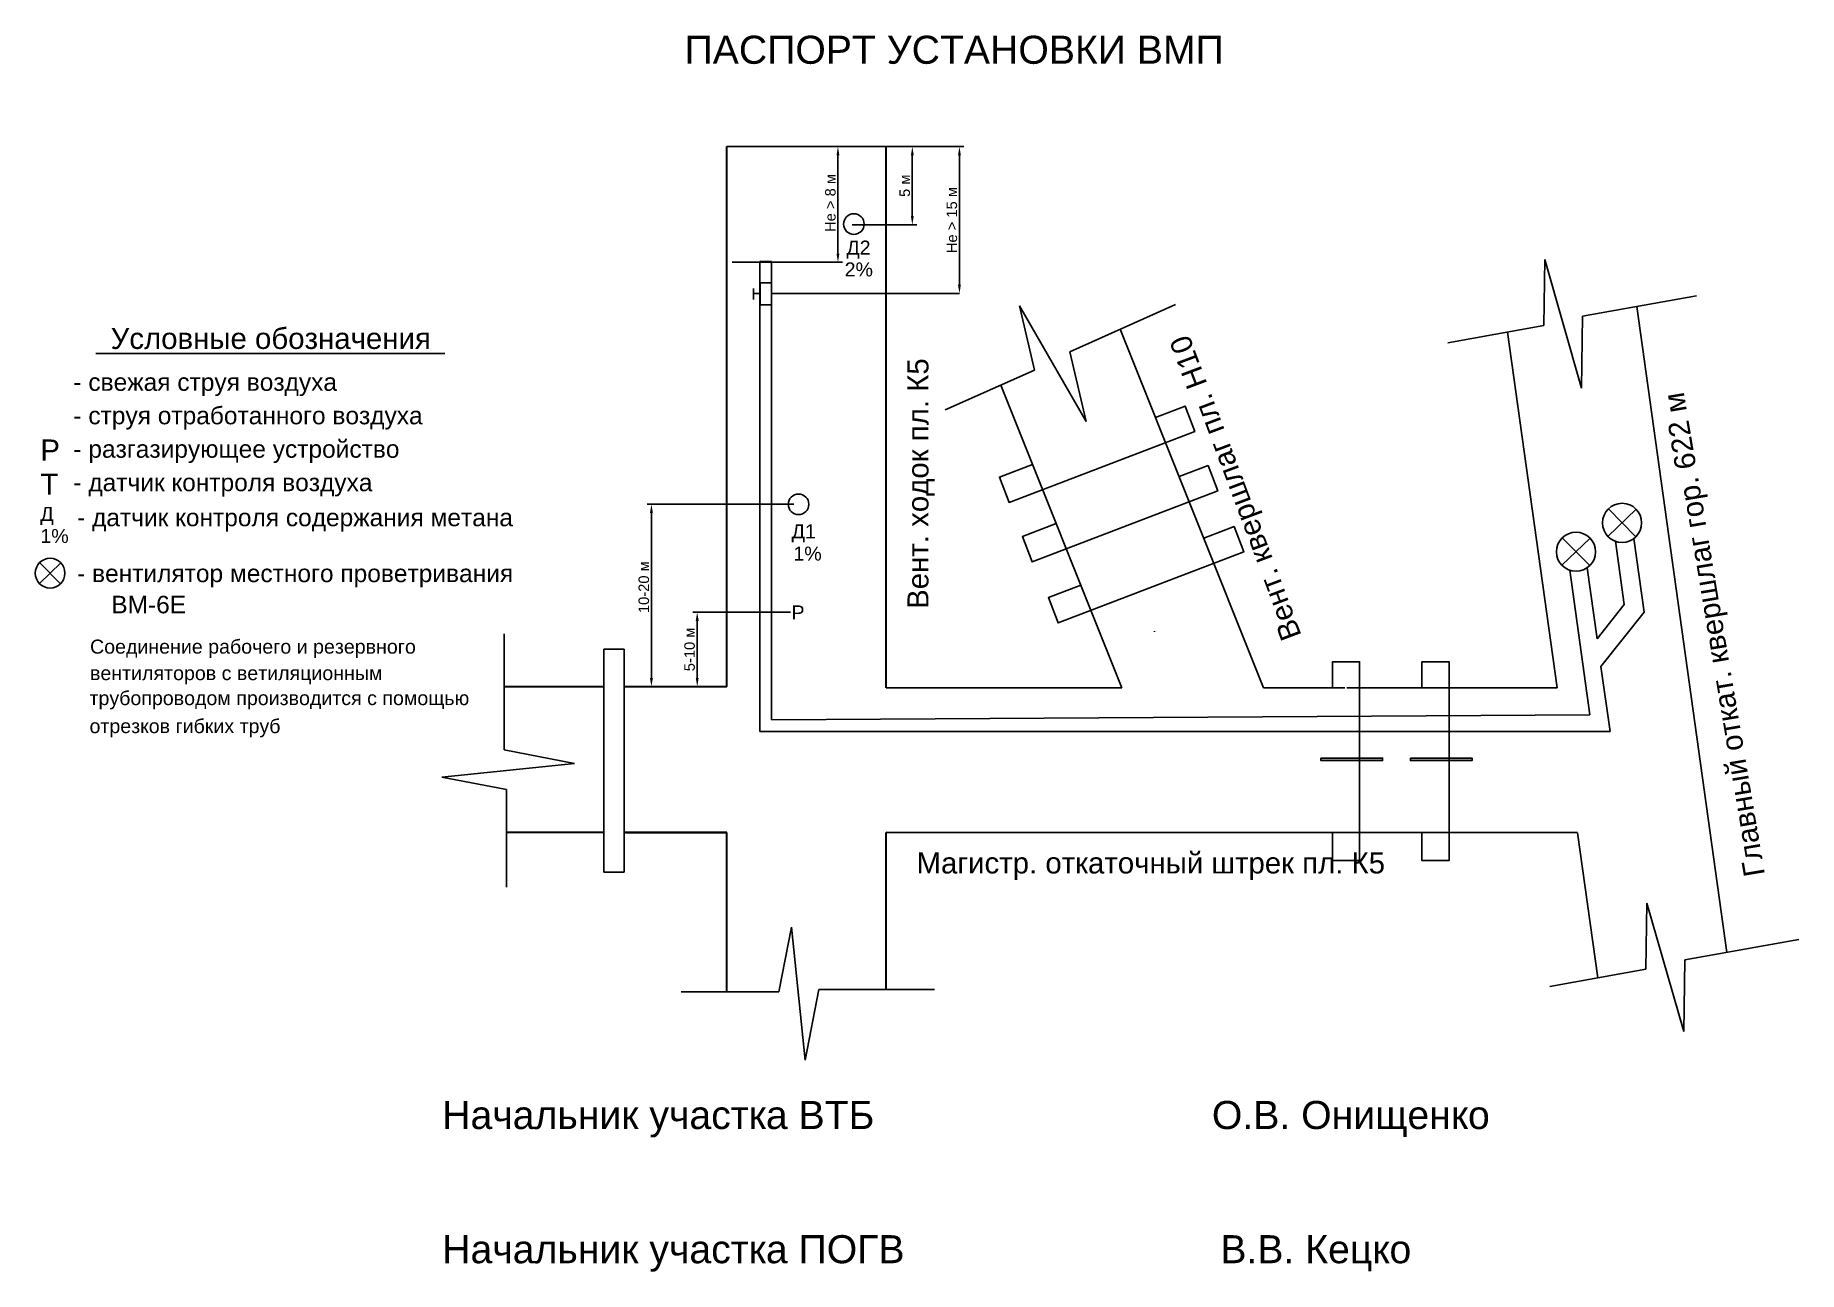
# Model space of a CAD drawing. Header units: millimetres. Extents: x 478 to 980, y -96 to 257.
import ezdxf

# ---------------------------------------------------------------- set-up
doc = ezdxf.new("R2010")
doc.units = ezdxf.units.MM
doc.styles.get("Standard").update_dxf_attribs({"font": 'ARIALUNI.TTF', "height": 3})
doc.dimstyles.new('ISO-25', dxfattribs={"dimtxt": 2.5, "dimasz": 2.5, "dimexe": 1.25, "dimexo": 0.625, "dimtad": 1, "dimtxsty": 'Standard', "dimcen": 2.5, "dimadec": 0, "dimazin": 0, "dimtfac": 1, "dimtmove": 0, "dimatfit": 3, "dimfxl": 0, "dimarcsym": 0})

# ---------------------------------------------------------------- blocks, each defined once
blk = doc.blocks.new('*D1')
at = {"color": 0, "lineweight": -2}
for p, q in [((684.39, 224.89), (707.67, 224.89)), ((706.42, 222.39), (706.42, 194.43)), ((676.23, 191.93), (707.67, 191.93))]:
    blk.add_line(p, q, dxfattribs=at)
at = {"color": 0}
for points in [[(706, 222.39), (706.83, 222.39), (706.42, 224.89)], [(706, 194.43), (706.83, 194.43), (706.42, 191.93)]]:
    blk.add_solid(points, dxfattribs=at)
at = {"layer": 'Defpoints', "color": 0}
for p in [(683.76, 224.89), (675.61, 191.93), (706.42, 191.93)]:
    blk.add_point(p, dxfattribs=at)
at = {"color": 0, "insert": (704.26, 208.84), "char_height": 3, "attachment_point": 5, "rotation": 90}
blk.add_mtext('Не > 8 м', dxfattribs=at)
blk = doc.blocks.new('*D2')
at = {"color": 0, "lineweight": -2}
for p, q in [((688.09, 224.89), (742.31, 224.89)), ((741.06, 185.54), (741.06, 222.39)), ((740.43, 183.04), (739.81, 183.04))]:
    blk.add_line(p, q, dxfattribs=at)
at = {"color": 0}
for points in [[(740.64, 222.39), (741.47, 222.39), (741.06, 224.89)], [(740.64, 185.54), (741.47, 185.54), (741.06, 183.04)]]:
    blk.add_solid(points, dxfattribs=at)
at = {"layer": 'Defpoints', "color": 0}
for p in [(687.47, 224.89), (741.06, 224.89), (741.06, 183.04)]:
    blk.add_point(p, dxfattribs=at)
at = {"color": 0, "insert": (738.9, 203.96), "char_height": 3, "attachment_point": 5, "rotation": 90}
blk.add_mtext('Не > 15 м', dxfattribs=at)
blk = doc.blocks.new('*D3')
at = {"color": 0, "lineweight": -2}
for p, q in [((688.09, 224.89), (728.87, 224.89)), ((727.62, 205.11), (727.62, 222.39)), ((710.47, 202.61), (728.87, 202.61))]:
    blk.add_line(p, q, dxfattribs=at)
at = {"color": 0}
for points in [[(727.21, 222.39), (728.04, 222.39), (727.62, 224.89)], [(727.21, 205.11), (728.04, 205.11), (727.62, 202.61)]]:
    blk.add_solid(points, dxfattribs=at)
at = {"layer": 'Defpoints', "color": 0}
for p in [(687.47, 224.89), (727.62, 224.89), (709.84, 202.61)]:
    blk.add_point(p, dxfattribs=at)
at = {"color": 0, "insert": (725.47, 213.75), "char_height": 3, "attachment_point": 5, "rotation": 90}
blk.add_mtext('5 м', dxfattribs=at)
blk = doc.blocks.new('*D4')
at = {"color": 0, "lineweight": -2}
for p, q in [((693.82, 123), (651.98, 123)), ((653.23, 120.5), (653.23, 73.5)), ((674.08, 71), (651.98, 71))]:
    blk.add_line(p, q, dxfattribs=at)
at = {"color": 0}
for points in [[(652.81, 120.5), (653.64, 120.5), (653.23, 123)], [(652.81, 73.5), (653.64, 73.5), (653.23, 71)]]:
    blk.add_solid(points, dxfattribs=at)
at = {"layer": 'Defpoints', "color": 0}
for p in [(694.45, 123), (653.23, 71), (674.7, 71)]:
    blk.add_point(p, dxfattribs=at)
at = {"color": 0, "insert": (651.07, 99.36), "char_height": 3, "attachment_point": 5, "rotation": 90}
blk.add_mtext('10-20 м', dxfattribs=at)
blk = doc.blocks.new('*D5')
at = {"color": 0, "lineweight": -2}
for p, q in [((692.91, 92.27), (665.03, 92.27)), ((666.28, 89.77), (666.28, 73.5)), ((674.08, 71), (665.03, 71))]:
    blk.add_line(p, q, dxfattribs=at)
at = {"color": 0}
for points in [[(665.87, 89.77), (666.7, 89.77), (666.28, 92.27)], [(665.87, 73.5), (666.7, 73.5), (666.28, 71)]]:
    blk.add_solid(points, dxfattribs=at)
at = {"layer": 'Defpoints', "color": 0}
for p in [(693.54, 92.27), (666.28, 71), (674.7, 71)]:
    blk.add_point(p, dxfattribs=at)
at = {"color": 0, "insert": (664.12, 81.63), "char_height": 3, "attachment_point": 5, "rotation": 90}
blk.add_mtext('5-10 м', dxfattribs=at)

msp = doc.modelspace()

# ---------------------------------------------------------------- hatches: boundary and pattern name
h = msp.add_hatch(color=256)
h.paths.add_polyline_path([(855.173, 50.65), (855.173, 49.975), (861.732, 49.975), (861.732, 50.65)])
h.paths.add_polyline_path([(844.142, 50.65), (844.142, 49.975), (855.173, 49.975), (855.173, 50.65)])
h = msp.add_hatch(color=256)
h.paths.add_polyline_path([(880.658, 50.65), (880.658, 49.975), (887.217, 49.975), (887.217, 50.65)])
h.paths.add_polyline_path([(869.627, 50.65), (869.627, 49.975), (880.658, 49.975), (880.658, 50.65)])

# ---------------------------------------------------------------- linework, layer by layer
at = {"lineweight": 30}
for p, q in [((674.702, 70.997), (674.702, 224.886)), ((720.157, 70.711), (720.157, 224.886)), ((639.691, 70.997), (611.258, 70.997)), ((674.702, 70.997), (645.491, 70.997)), ((674.702, 70.997), (665.977, 70.997)), ((639.691, 29.438), (611.905, 29.441)), ((674.702, 29.434), (645.491, 29.437)), ((645.953, 29.44), (674.702, 29.44)), ((674.702, -15.953), (674.702, 29.44)), ((720.157, -15.305), (720.157, 29.424)), ((720.157, -15.305), (720.157, 29.424)), ((917.293, 29.399), (720.157, 29.424))]:
    msp.add_line(p, q, dxfattribs=at)
for p, q in [((687.468, 224.886), (674.702, 224.886)), ((684.184, 58.196), (684.184, 192.121)), ((684.184, 192.121), (687.468, 192.121)), ((687.468, 61.547), (687.468, 192.121)), ((907.7, 173.912), (907.952, 192.699)), ((907.952, 192.699), (918.461, 156.113)), ((682.371, 184.485), (682.371, 181.34)), ((684.013, 183.007), (682.371, 183.007)), ((741.056, 183.037), (687.295, 183.037)), ((918.746, 176.55), (951.269, 182.382)), ((762.44, 161.233), (758.178, 179.532)), ((758.178, 179.532), (777.156, 146.535)), ((772.53, 166.443), (802.705, 179.906)), ((918.461, 156.113), (918.746, 176.55)), ((959.889, -4.685), (934.196, 179.321)), ((827.771, 70.711), (786.865, 172.839)), ((880.279, 168.996), (907.7, 173.912)), ((911.525, 70.711), (897.373, 172.061)), ((777.156, 146.535), (772.53, 166.443)), ((494.806, 165.925), (594.287, 165.925)), ((736.999, 149.882), (762.44, 161.233)), ((787.404, 70.711), (752.859, 156.958)), ((925.987, 113.84), (934.036, 121.548)), ((933.936, 113.738), (926.087, 121.649)), ((912.84, 105.606), (920.889, 113.314)), ((920.789, 105.505), (912.94, 113.416)), ((930.613, 94.394), (928.09, 112.463)), ((936.319, 92.202), (933.379, 113.255)), ((478.712, 100.426), (484.828, 106.283)), ((484.752, 100.349), (478.788, 106.36)), ((920.835, 63.024), (915.089, 104.179)), ((922.871, 84.682), (920.05, 104.888)), ((930.613, 94.394), (922.871, 84.682)), ((936.319, 92.202), (923.982, 76.726)), ((611.258, 53.04), (611.258, 86.082)), ((796.634, 86.68), (796.634, 86.876)), ((639.691, 81.694), (639.691, 18.193)), ((639.691, 81.694), (645.491, 81.694)), ((645.491, 81.694), (645.491, 18.193)), ((926.567, 58.21), (923.982, 76.726)), ((720.157, 70.711), (787.404, 70.711)), ((827.771, 70.711), (850.911, 70.711)), ((851.487, 70.711), (911.525, 70.711)), ((920.835, 63.024), (687.468, 61.547)), ((752.701, 58.196), (684.184, 58.196)), ((781.067, 58.196), (752.102, 58.196)), ((779.67, 58.21), (926.567, 58.21)), ((631.324, 49.153), (611.258, 53.04)), ((593.457, 45.266), (631.324, 49.153)), ((611.905, 41.702), (593.457, 45.266)), ((611.905, 13.844), (611.905, 41.702)), ((923.066, -11.945), (917.293, 29.399)), ((639.691, 18.193), (645.491, 18.193)), ((936.805, -9.482), (937.057, 9.305)), ((937.057, 9.305), (947.566, -27.281)), ((689.585, -15.953), (693.148, 2.495)), ((693.148, 2.495), (697.035, -35.371)), ((947.851, -6.844), (980.374, -1.013)), ((909.384, -14.398), (936.805, -9.482)), ((947.566, -27.281), (947.851, -6.844)), ((661.726, -15.953), (689.585, -15.953)), ((697.035, -35.371), (700.922, -15.305)), ((700.922, -15.305), (733.964, -15.305))]:
    msp.add_line(p, q)
for points in [[(684.206, 186.108), (687.49, 186.108), (687.49, 179.842), (684.206, 179.842)], [(844.142, 50.65), (861.732, 50.65), (861.732, 49.975), (844.142, 49.975)], [(869.627, 50.65), (887.217, 50.65), (887.217, 49.975), (869.627, 49.975)]]:
    msp.add_lwpolyline(points, close=True)
at = {"lineweight": 25}
for points in [[(796.922, 147.729), (805.408, 150.972), (808.169, 143.747), (755.232, 123.516), (752.471, 130.741), (761.914, 134.35)], [(803.681, 130.854), (811.937, 134.009), (814.698, 126.784), (761.761, 106.554), (759, 113.779), (768.673, 117.476)], [(810.708, 113.31), (819.357, 116.616), (822.118, 109.39), (769.181, 89.16), (766.42, 96.385), (775.7, 99.931)], [(847.438, 70.711), (847.438, 78.115), (855.173, 78.115), (855.173, 21.444), (847.438, 21.444), (847.438, 29.399)], [(872.923, 70.711), (872.923, 78.115), (880.658, 78.115), (880.658, 21.444), (872.923, 21.444), (872.923, 29.399)]]:
    msp.add_lwpolyline(points, dxfattribs=at)
for centre, radius in [((710.954, 202.826), 2.934), ((695.171, 122.978), 2.934), ((930.011, 117.694), 5.572), ((916.865, 109.46), 5.572), ((481.77, 103.355), 4.234)]:
    msp.add_circle(centre, radius)

# ---------------------------------------------------------------- texts
for s, height, p in [('ПАСПОРТ УСТАНОВКИ ВМП', 8, (662.67, 248.501)), ('Д2', 4, (708.822, 194.126)), ('2%%%', 4, (708.323, 187.898)), ('Условные обозначения', 6, (499.034, 167.25)), ('- свежая струя воздуха', 5, (488.411, 155.312)), ('- струя отработанного воздуха', 5, (488.411, 145.778)), ('Р', 6, (478.986, 135.447)), ('- разгазирующее устройство', 5, (488.411, 136.244)), ('Т', 6, (478.986, 125.698)), ('- датчик контроля воздуха', 5, (488.411, 126.71)), ('Д', 4, (478.986, 118.24)), ('1%', 4, (478.986, 111.951)), ('- датчик контроля содержания метана', 5, (489.463, 116.729)), ('Д1', 4, (693.213, 113.272)), ('1%', 4, (693.705, 106.937)), ('- вентилятор местного проветривания', 5, (489.463, 100.805)), ('ВМ-6Е', 5, (499.204, 91.92)), ('Р', 4, (693.162, 90.161)), ('Соединение рабочего и резервного', 4, (493.151, 80.425)), ('вентиляторов с ветиляционным', 4, (493.151, 72.878)), ('трубопроводом производится с помощью', 4, (493.006, 65.763)), ('отрезков гибких труб', 4, (493.006, 57.782)), ('Магистр. откаточный штрек пл. К5', 6, (728.825, 17.78)), ('Начальник участка ВТБ                               О.В. Онищенко', 8, (593.572, -55.029)), ('Начальник участка ПОГВ                             В.В. Кецко', 8, (593.572, -93.275))]:
    msp.add_text(s, height=height).set_placement(p)
for s, rotation, p in [('Вент. квершлаг пл. Н10', 110.53898, (838.667, 85.591)), ('Вент. ходок пл. К5', 90, (732.221, 93.174)), ('Главный откат. квершлаг гор. 622 м', 99.55611, (970.755, 17.45))]:
    msp.add_text(s, height=6, rotation=rotation).set_placement(p)

# ---------------------------------------------------------------- dimensions: what is measured, and where the dimension line sits
dim = msp.add_linear_dim(base=(706.417, 191.925), p1=(683.763, 224.886), p2=(675.607, 191.925), angle=90, text='Не > 8 м', dimstyle='ISO-25', override={"dimtxt": 6})
dim.commit()
dim.dimension.update_dxf_attribs({"geometry": '*D1', "text_midpoint": (706.417, 208.84), "dimtype": 160})
for base, p1, p2, text, override, picture, middle in [((741.056, 224.886), (741.056, 183.037), (687.468, 224.886), 'Не > 15 м', {"dimtxt": 6}, '*D2', (738.898, 203.962)), ((727.624, 224.886), (709.844, 202.606), (687.468, 224.886), '5 м', {"dimtxt": 5}, '*D3', (725.473, 213.746)), ((666.282, 70.997), (693.539, 92.272), (674.702, 70.997), '5-10 м', {"dimtxt": 4}, '*D5', (664.124, 81.634))]:
    dim = msp.add_linear_dim(base=base, p1=p1, p2=p2, angle=90, text=text, dimstyle='ISO-25', override=override)
    dim.commit()
    dim.dimension.update_dxf_attribs({"geometry": picture, "text_midpoint": middle})
dim = msp.add_linear_dim(base=(653.226, 70.997), p1=(694.449, 122.999), p2=(674.702, 70.997), angle=90, text='10-20 м', dimstyle='ISO-25')
dim.commit()
dim.dimension.update_dxf_attribs({"geometry": '*D4', "text_midpoint": (653.226, 99.359), "dimtype": 160})

doc.saveas('drawing.dxf')
